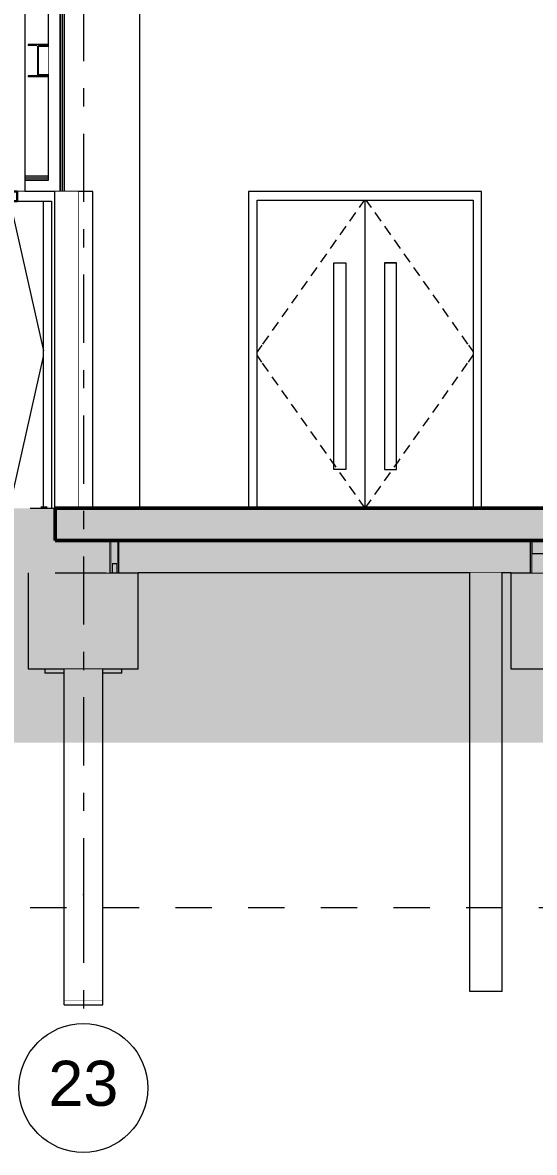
# Model space of a CAD drawing. Header units: millimetres. Extents: x -48147 to 1422273, y -494195 to 18123.
# Drawn here: x 1383750 to 1387726, y -494195 to -485425 of the extents above; entities that cross this region are included whole.
import ezdxf
from ezdxf.enums import TextEntityAlignment as Align

# ---------------------------------------------------------------- set-up
doc = ezdxf.new("R2010")
doc.units = ezdxf.units.MM
doc.header["$MEASUREMENT"] = 0
for name, pattern in [('Dashed', [2822.222233, 1411.111116, -1411.111116]), ('Double Dashed', [1093.611073, 529.166651, -211.666656, 141.111112, -211.666656]), ('Wipeout_Contour', [1000, 0, -1000])]:
    doc.linetypes.add(name, pattern=pattern)
for name, color, linetype, lineweight, true_color in [('0_Pen_No__105', 7, 'Continuous', 15, 0xa6a6a6), ('A-20-M_Ceiling_Pen_No__107', 7, 'Continuous', 15, 0xa6a6a6), ('A-20-M_Ceiling_Pen_No__81', 7, 'Continuous', 20, 0x6a6a6a), ('A-230-M_FLOOR.IFC Import_Pen_No__109', 7, 'Continuous', 15, 0xa6a6a6), ('A-230-M_FLOOR.IFC Import_Pen_No__29', 7, 'Continuous', 50, 0x2a2a2a), ('A-25-M_Wall_Int_Pen_No__107', 7, 'Continuous', 15, 0xa6a6a6), ('A-25-M_Wall_Int_Pen_No__81', 7, 'Continuous', 20, 0x6a6a6a), ('HATCHING_Pen_No__145', 7, 'Continuous', 0, 0xa6a6a6), ('New_A-15-MG_Structural_Grid_Phase_2_Pen_No__222', 7, 'Continuous', 13, 0x65af33), ('New_ArchiCAD Doors_Pen_No__43', 7, 'Continuous', 30, 0x444444), ('New_ArchiCAD Doors_Pen_No__63', 7, 'Continuous', 20, 0x606060), ('S-160-M_FOUND.IFC Import_Pen_No__104', 7, 'Continuous', 15, 0xa6a6a6), ('S-280-M_STRUCT_FRAME.IFC Import_Pen_No__104', 7, 'Continuous', 15, 0xa6a6a6)]:
    doc.layers.add(name, color=color, linetype=linetype, lineweight=lineweight, true_color=true_color)
for name, color, linetype, lineweight in [('0_Pen_No__159', 5, 'Continuous', 158), ('A-20-M_Ceiling_Pen_No__1', 7, 'Continuous', 13), ('A-230-M_FLOOR.IFC Import_Pen_No__89', 8, 'Continuous', 20), ('A-25-M_Wall_Int_Pen_No__1', 7, 'Continuous', 13), ('A-25-M_Wall_Int_Pen_No__87', 8, 'Continuous', 20), ('New_A-25-M_Wall_Int_Pen_No__1', 7, 'Continuous', 13), ('New_A-25-M_Wall_Int_Pen_No__87', 8, 'Continuous', 20), ('New_ArchiCAD Doors_Pen_No__3', 7, 'Continuous', 18), ('New_ArchiCAD Doors_Pen_No__87', 8, 'Continuous', 20), ('S-160-M_FOUND.IFC Import_Pen_No__1', 7, 'Continuous', 13), ('S-160-M_FOUND.IFC Import_Pen_No__4', 7, 'Continuous', 20), ('S-280-M_STRUCT_FRAME.IFC Import_Pen_No__1', 7, 'Continuous', 13), ('S-280-M_STRUCT_FRAME.IFC Import_Pen_No__160', 5, 'Continuous', 200), ('S-280-M_STRUCT_FRAME.IFC Import_Pen_No__4', 7, 'Continuous', 20), ('S-280-M_STRUCT_FRAME.IFC Import_Pen_No__90', 8, 'Continuous', 20)]:
    doc.layers.add(name, color=color, linetype=linetype, lineweight=lineweight)
for name, color, linetype in [('A-20-M_Ceiling', 7, 'Continuous'), ('A-230-M_FLOOR.IFC Import', 7, 'Continuous'), ('A-25-M_Wall_Int', 7, 'Continuous'), ('New_A-15-MG_Structural_Grid_Phase_2', 7, 'Continuous'), ('New_A-25-M_Wall_Int', 7, 'Continuous'), ('New_ArchiCAD Doors', 7, 'Continuous'), ('S-160-M_FOUND.IFC Import', 7, 'Continuous'), ('S-280-M_STRUCT_FRAME.IFC Import', 7, 'Continuous')]:
    doc.layers.add(name, color=color, linetype=linetype)
doc.styles.add('GENERATED_STYLE_2', font='')
doc.styles.get('GENERATED_STYLE_2').set_extended_font_data('Swis721 BT')

# ---------------------------------------------------------------- blocks, each defined once
blk = doc.blocks.new('Section Elem_215_2', base_point=(1383917.5, -489195))
at = {"color": 254, "linetype": 'Wipeout_Contour', "lineweight": 0, "ltscale": 5864049.527303976}
blk.add_wipeout([(1383885.6, -481796.5), (1383885.6, -485595), (1383949.3, -485595), (1383949.3, -481796.5)], dxfattribs=at).dxf.layer = 'New_A-25-M_Wall_Int'
at = {"color": 254, "linetype": 'Wipeout_Contour', "lineweight": 0, "ltscale": 5867400.047281485}
blk.add_wipeout([(1383885.6, -485846.5), (1383885.6, -486617), (1383949.3, -486617), (1383949.3, -485846.5)], dxfattribs=at).dxf.layer = 'New_A-25-M_Wall_Int'
at = {"color": 254, "linetype": 'Wipeout_Contour', "lineweight": 0, "ltscale": 5863781.386910859}
blk.add_wipeout([(1383885.6, -481796.5), (1383807.3, -481796.5), (1383807.3, -485595), (1383885.6, -485595)], dxfattribs=at).dxf.layer = 'New_A-25-M_Wall_Int'
at = {"color": 254, "linetype": 'Wipeout_Contour', "lineweight": 0, "ltscale": 5867132.060061563}
blk.add_wipeout([(1383807.3, -486617), (1383885.6, -486617), (1383885.6, -485846.5), (1383807.3, -485846.5)], dxfattribs=at).dxf.layer = 'New_A-25-M_Wall_Int'
at = {"color": 254, "linetype": 'Wipeout_Contour', "lineweight": 0, "ltscale": 11732923.65405839}
blk.add_wipeout([(1383807.3, -485837.9), (1383857.8, -485837.9), (1383863.4, -485835.7), (1383865.7, -485830.3), (1383865.7, -485611.2), (1383863.4, -485605.9), (1383857.8, -485603.6), (1383807.3, -485603.6)], dxfattribs=at).dxf.layer = 'New_A-25-M_Wall_Int'
at = {"color": 254, "linetype": 'Wipeout_Contour', "lineweight": 0, "ltscale": 65926457.45719526}
blk.add_wipeout([(1383766.7, -477227.5), (1383766.7, -486737), (1383767, -486737), (1383767, -486617), (1383807.3, -486617), (1383807.3, -485846.5), (1383793, -485846.5), (1383793, -485837.9), (1383807.3, -485837.9), (1383807.3, -485603.6), (1383793, -485603.6), (1383793, -485595), (1383807.3, -485595), (1383807.3, -481796.5), (1383793, -481796.5), (1383793, -481787.9), (1383807.3, -481787.9), (1383807.3, -481553.6), (1383793, -481553.6), (1383793, -481545), (1383807.3, -481545), (1383807.3, -480967), (1383770, -480967), (1383770, -480952.5), (1383807.3, -480952.5), (1383807.3, -480524.5), (1383770, -480524.5), (1383770, -480510), (1383807.3, -480510), (1383807.3, -477952), (1383770, -477952), (1383770, -477937.5), (1383807.3, -477937.5), (1383807.3, -477509.5), (1383770, -477509.5), (1383770, -477495), (1383807.3, -477495), (1383807.3, -477227), (1383770.6, -477227), (1383771.4, -477229), (1383771.4, -477245), (1383769.9, -477245), (1383769.9, -477229), (1383769.5, -477228), (1383768.4, -477227.5)], dxfattribs=at).dxf.layer = 'New_A-25-M_Wall_Int'
at = {"color": 254, "linetype": 'Wipeout_Contour', "lineweight": 0, "ltscale": 5861071.801553996}
blk.add_wipeout([(1383675, -477227), (1383675, -486737), (1383766.7, -486737), (1383766.7, -477227)], dxfattribs=at).dxf.layer = 'New_A-25-M_Wall_Int'
at = {"layer": 'New_A-25-M_Wall_Int_Pen_No__1', "linetype": 'Continuous'}
for p, q in [((1383766.7, -477227), (1383766.7, -486737)), ((1383766.7, -486737), (1383708.7, -486737))]:
    blk.add_line(p, q, dxfattribs=at)
blk = doc.blocks.new('Section Elem_253_2', base_point=(1383917.5, -489195))
at = {"color": 254, "linetype": 'Wipeout_Contour', "lineweight": 0, "ltscale": 5868720.558705955}
blk.add_wipeout([(1383648.3, -486810), (1383639.1, -486810), (1383639.1, -489195), (1383648.3, -489195)], dxfattribs=at).dxf.layer = 'New_ArchiCAD Doors'
at = {"color": 254, "linetype": 'Wipeout_Contour', "lineweight": 0, "ltscale": 5869847.846321173}
blk.add_wipeout([(1383911.2, -489195), (1383973.8, -489195), (1383973.8, -486810), (1383911.2, -486810)], dxfattribs=at).dxf.layer = 'New_ArchiCAD Doors'
at = {"color": 254, "linetype": 'Wipeout_Contour', "lineweight": 0, "ltscale": 5870013.883129328}
blk.add_wipeout([(1383999.2, -486810), (1383973.8, -486810), (1383973.8, -489195), (1383999.2, -489195)], dxfattribs=at).dxf.layer = 'New_ArchiCAD Doors'
at = {"color": 254, "linetype": 'Wipeout_Contour', "lineweight": 0, "ltscale": 7334973.679825628}
blk.add_wipeout([(1383999.2, -486737), (1383708.7, -486737), (1383708.7, -486810), (1383973.8, -486810), (1383999.2, -486810)], dxfattribs=at).dxf.layer = 'New_ArchiCAD Doors'
at = {"layer": 'New_ArchiCAD Doors_Pen_No__63', "linetype": 'Continuous'}
blk.add_line((1383973.8, -486810), (1383973.8, -489195), dxfattribs=at)
at = {"layer": 'New_ArchiCAD Doors_Pen_No__87', "linetype": 'Continuous'}
blk.add_line((1383766.7, -486737), (1383767, -486737), dxfattribs=at)
at = {"color": 254, "linetype": 'Wipeout_Contour', "lineweight": 0, "ltscale": 5869233.77977164}
blk.add_wipeout([(1383648.3, -489195), (1383911.2, -489195), (1383911.2, -486810), (1383648.3, -486810)], dxfattribs=at).dxf.layer = 'New_ArchiCAD Doors'
at = {"layer": 'New_ArchiCAD Doors_Pen_No__63', "linetype": 'Continuous'}
blk.add_line((1383911.2, -489195), (1383911.2, -486810), dxfattribs=at)
at = {"color": 254, "linetype": 'Wipeout_Contour', "lineweight": 0, "ltscale": 8800640.166717725}
blk.add_wipeout([(1383582.2, -486737), (1383582.2, -486794), (1383639.1, -486794), (1383639.1, -486810), (1383708.7, -486810), (1383708.7, -486737)], dxfattribs=at).dxf.layer = 'New_ArchiCAD Doors'
at = {"layer": 'New_ArchiCAD Doors_Pen_No__43', "linetype": 'Continuous'}
for p, q in [((1383640.2, -486737), (1383582.2, -486737)), ((1383708.7, -486737), (1383708.7, -486810))]:
    blk.add_line(p, q, dxfattribs=at)
at = {"layer": 'New_ArchiCAD Doors_Pen_No__43', "linetype": 'Continuous', "flags": 128}
blk.add_lwpolyline([(1383708.7, -486737), (1383675, -486737), (1383671.8, -486737), (1383656, -486737), (1383640.2, -486737)], dxfattribs=at)
at = {"layer": 'New_ArchiCAD Doors_Pen_No__63', "linetype": 'Continuous'}
blk.add_line((1383708.7, -486810), (1383973.8, -486810), dxfattribs=at)
at = {"color": 254, "linetype": 'Wipeout_Contour', "lineweight": 0, "ltscale": 5868585.324016608}
blk.add_wipeout([(1383582.2, -489195), (1383639.1, -489195), (1383639.1, -486794), (1383582.2, -486794)], dxfattribs=at).dxf.layer = 'New_ArchiCAD Doors'
at = {"layer": 'New_ArchiCAD Doors_Pen_No__3', "linetype": 'Continuous'}
for p, q in [((1383644.8, -486810), (1383639.2, -486835)), ((1383651.9, -486810), (1383911.3, -487971.9)), ((1383648.3, -489195), (1383911.3, -488017.1)), ((1383648.3, -489195), (1383639.2, -489154.1))]:
    blk.add_line(p, q, dxfattribs=at)
at = {"layer": 'New_ArchiCAD Doors_Pen_No__43', "linetype": 'Continuous'}
for p, q in [((1383582.2, -486737), (1383582.2, -486794)), ((1383639.1, -486794), (1383582.2, -486794)), ((1383639.1, -486794), (1383639.1, -486810)), ((1383708.7, -486810), (1383639.1, -486810))]:
    blk.add_line(p, q, dxfattribs=at)
at = {"layer": 'New_ArchiCAD Doors_Pen_No__63', "linetype": 'Continuous'}
for p, q in [((1383582.2, -486794), (1383582.2, -489195)), ((1383639.1, -486810), (1383639.1, -489195)), ((1383648.3, -489195), (1383648.3, -486810)), ((1383639.1, -489195), (1383582.2, -489195))]:
    blk.add_line(p, q, dxfattribs=at)
blk = doc.blocks.new('Section Elem_555_2', base_point=(1383917.5, -489195))
at = {"color": 254, "linetype": 'Wipeout_Contour', "lineweight": 0, "ltscale": 36625744.42015198}
blk.add_wipeout([(1384074, -486737), (1384295.3, -486737), (1384295.3, -489195), (1384657.6, -489195), (1384657.6, -477844), (1384591.5, -477844), (1384591.5, -477835.5), (1384605.4, -477835.5), (1384607.4, -477832.5), (1384608.3, -477825.3), (1384608.3, -477513.7), (1384607.4, -477506.5), (1384605.4, -477503.5), (1384591.5, -477503.5), (1384591.5, -477495), (1384657.6, -477495), (1384657.6, -477398), (1384202.5, -477398), (1384200.5, -477397.2), (1384199.7, -477395.2), (1384199.7, -477377), (1384260.3, -477377), (1384260.3, -477228.8), (1384261.1, -477227), (1384074, -477227)], dxfattribs=at).dxf.layer = 'A-25-M_Wall_Int'
at = {"layer": 'A-25-M_Wall_Int_Pen_No__107', "linetype": 'Continuous'}
for points in [[(1384058.4, -477227), (1384042.8, -477227), (1384042.8, -486737), (1384058.4, -486737)], [(1384074, -486737), (1384074, -477227), (1384058.4, -477227), (1384058.4, -486737)]]:
    blk.add_hatch(color=256, dxfattribs=at).paths.add_polyline_path(points)
at = {"layer": 'A-25-M_Wall_Int_Pen_No__81', "linetype": 'Continuous', "lineweight": 0, "true_color": 0x353535}
blk.add_hatch(color=250, dxfattribs=at).paths.add_polyline_path([(1384042.8, -477227), (1384039.7, -477227), (1384039.7, -486737), (1384042.8, -486737)])
at = {"color": 254, "linetype": 'Wipeout_Contour', "lineweight": 0, "ltscale": 5870912.472839879}
blk.add_wipeout([(1384295.3, -489195), (1384295.3, -486737), (1384179.8, -486737), (1384179.8, -489195)], dxfattribs=at).dxf.layer = 'A-25-M_Wall_Int'
at = {"color": 254, "linetype": 'Wipeout_Contour', "lineweight": 0, "ltscale": 5862105.476723193}
blk.add_wipeout([(1384039.7, -477227), (1383949.3, -477227), (1383949.3, -486737), (1384039.7, -486737)], dxfattribs=at).dxf.layer = 'A-25-M_Wall_Int'
at = {"layer": 'A-25-M_Wall_Int_Pen_No__1', "linetype": 'Continuous'}
for p, q in [((1383949.3, -477227), (1383949.3, -486617)), ((1384039.7, -477227), (1384039.7, -486737)), ((1384042.8, -477227), (1384042.8, -486737)), ((1384058.4, -477227), (1384058.4, -486737)), ((1384074, -477227), (1384074, -486737))]:
    blk.add_line(p, q, dxfattribs=at)
at = {"layer": 'A-25-M_Wall_Int_Pen_No__1', "linetype": 'Continuous', "flags": 128}
for points in [[(1383949.3, -486617), (1383949.3, -486632), (1383949.3, -486647), (1383949.3, -486650)], [(1384074, -486737), (1384058.4, -486737), (1384042.8, -486737), (1384039.7, -486737), (1383949.3, -486737)]]:
    blk.add_lwpolyline(points, dxfattribs=at)
blk = doc.blocks.new('Section Elem_563_2', base_point=(1383917.5, -489195))
at = {"layer": 'New_ArchiCAD Doors_Pen_No__87', "linetype": 'Continuous'}
for p, q in [((1384295.3, -486737), (1384074, -486737)), ((1384179.8, -486737), (1384179.8, -489195)), ((1384295.3, -489195), (1384295.3, -486737))]:
    blk.add_line(p, q, dxfattribs=at)
blk = doc.blocks.new('Section Elem_566_2', base_point=(1383917.5, -489195))
at = {"color": 254, "linetype": 'Wipeout_Contour', "lineweight": 0, "ltscale": 5870353.988173958}
blk.add_wipeout([(1383999.2, -489195), (1384179.8, -489195), (1384179.8, -486737), (1383999.2, -486737)], dxfattribs=at).dxf.layer = 'A-25-M_Wall_Int'
at = {"layer": 'A-25-M_Wall_Int_Pen_No__87', "linetype": 'Continuous'}
blk.add_line((1383999.2, -489195), (1383999.2, -486737), dxfattribs=at)
blk = doc.blocks.new('Section Elem_567_2', base_point=(1383917.5, -489195))
at = {"layer": 'A-20-M_Ceiling_Pen_No__107', "linetype": 'Continuous'}
for points in [[(1383949.3, -486617), (1383767, -486617), (1383767, -486632), (1383949.3, -486632)], [(1383767, -486632), (1383767, -486647), (1383949.3, -486647), (1383949.3, -486632)]]:
    blk.add_hatch(color=256, dxfattribs=at).paths.add_polyline_path(points)
at = {"layer": 'A-20-M_Ceiling_Pen_No__81', "linetype": 'Continuous', "lineweight": 0, "true_color": 0x353535}
blk.add_hatch(color=250, dxfattribs=at).paths.add_polyline_path([(1383767, -486647), (1383767, -486650), (1383949.3, -486650), (1383949.3, -486647)])
at = {"color": 254, "linetype": 'Wipeout_Contour', "lineweight": 0, "ltscale": 5867788.612863362}
blk.add_wipeout([(1383767, -486650), (1383767, -486737), (1383949.3, -486737), (1383949.3, -486650)], dxfattribs=at).dxf.layer = 'A-20-M_Ceiling'
at = {"layer": 'A-20-M_Ceiling_Pen_No__1', "linetype": 'Continuous'}
for p, q in [((1383949.3, -486617), (1383767, -486617)), ((1383949.3, -486632), (1383767, -486632)), ((1383949.3, -486647), (1383767, -486647)), ((1383949.3, -486650), (1383767, -486650)), ((1383949.3, -486737), (1383767, -486737))]:
    blk.add_line(p, q, dxfattribs=at)
at = {"layer": 'A-20-M_Ceiling_Pen_No__1', "linetype": 'Continuous', "flags": 128}
blk.add_lwpolyline([(1383767, -486617), (1383767, -486632), (1383767, -486647), (1383767, -486650), (1383767, -486737)], dxfattribs=at)
blk = doc.blocks.new('Section Elem_575_2', base_point=(1383917.5, -489195))
at = {"color": 254, "linetype": 'Wipeout_Contour', "lineweight": 0, "ltscale": 5875844.404558701}
blk.add_wipeout([(1385572, -489195), (1385572, -486803), (1385506, -486737), (1385506, -489195)], dxfattribs=at).dxf.layer = 'New_ArchiCAD Doors'
at = {"color": 254, "linetype": 'Wipeout_Contour', "lineweight": 0, "ltscale": 5882424.696584813}
blk.add_wipeout([(1387316, -486737), (1387250, -486803), (1387250, -489195), (1387316, -489195)], dxfattribs=at).dxf.layer = 'New_ArchiCAD Doors'
at = {"color": 254, "linetype": 'Wipeout_Contour', "lineweight": 0, "ltscale": 5878996.551363529}
blk.add_wipeout([(1386411, -488895), (1386411, -487290), (1386261, -487290), (1386261, -488895)], dxfattribs=at).dxf.layer = 'New_ArchiCAD Doors'
at = {"color": 254, "linetype": 'Wipeout_Contour', "lineweight": 0, "ltscale": 5877524.294266651}
blk.add_wipeout([(1385506, -486737), (1385572, -486803), (1387250, -486803), (1387316, -486737)], dxfattribs=at).dxf.layer = 'New_ArchiCAD Doors'
at = {"color": 254, "linetype": 'Wipeout_Contour', "lineweight": 0, "ltscale": 5877238.384579631}
blk.add_wipeout([(1386168, -487290), (1385572, -487290), (1385572, -488895), (1386168, -488895)], dxfattribs=at).dxf.layer = 'New_ArchiCAD Doors'
at = {"color": 254, "linetype": 'Wipeout_Contour', "lineweight": 0, "ltscale": 5881320.780813832}
blk.add_wipeout([(1387250, -487290), (1386654, -487290), (1386654, -488895), (1387250, -488895)], dxfattribs=at).dxf.layer = 'New_ArchiCAD Doors'
at = {"layer": 'New_ArchiCAD Doors_Pen_No__3', "linetype": 'Continuous'}
for p, q in [((1385961, -487431.1), (1385914.9, -487496.5)), ((1386861.1, -487431.1), (1386907.2, -487496.5)), ((1385886, -487537.3), (1385839.9, -487602.6)), ((1386936.1, -487537.3), (1386982.2, -487602.6)), ((1385811, -487643.5), (1385764.9, -487708.8)), ((1387011.1, -487643.5), (1387057.2, -487708.8)), ((1385736, -487749.7), (1385689.9, -487815)), ((1387086.1, -487749.7), (1387132.2, -487815)), ((1385661, -487855.8), (1385614.9, -487921.2)), ((1387161.1, -487855.8), (1387207.2, -487921.2)), ((1385609.2, -487929.2), (1385572, -487981.8)), ((1387212.9, -487929.2), (1387250, -487981.8)), ((1385609.2, -488059.9), (1385572, -488007.3)), ((1387212.9, -488059.9), (1387250, -488007.3)), ((1385661, -488133.2), (1385614.9, -488067.9)), ((1387161.1, -488133.2), (1387207.2, -488067.9)), ((1385736, -488239.4), (1385689.9, -488174.1)), ((1387086.1, -488239.4), (1387132.2, -488174.1)), ((1385811, -488345.6), (1385764.9, -488280.2)), ((1387011.1, -488345.6), (1387057.2, -488280.2)), ((1385886, -488451.8), (1385839.9, -488386.4)), ((1386936.1, -488451.8), (1386982.2, -488386.4)), ((1385961, -488557.9), (1385914.9, -488492.6)), ((1386861.1, -488557.9), (1386907.2, -488492.6)), ((1386036, -488664.1), (1385989.9, -488598.8)), ((1386786.1, -488664.1), (1386832.2, -488598.8)), ((1386111, -488770.3), (1386064.9, -488705)), ((1386711.1, -488770.3), (1386757.2, -488705))]:
    blk.add_line(p, q, dxfattribs=at)
at = {"layer": 'New_ArchiCAD Doors_Pen_No__63', "linetype": 'Continuous'}
for p, q in [((1385506, -486737), (1385506, -489195)), ((1387316, -486737), (1385506, -486737)), ((1387316, -489195), (1387316, -486737))]:
    blk.add_line(p, q, dxfattribs=at)
at = {"color": 254, "linetype": 'Wipeout_Contour', "lineweight": 0, "ltscale": 8815043.483235028}
blk.add_wipeout([(1385572, -486803), (1385572, -487290), (1386168, -487290), (1386261, -487290), (1386411, -487290), (1386411, -486803)], dxfattribs=at).dxf.layer = 'New_ArchiCAD Doors'
at = {"color": 254, "linetype": 'Wipeout_Contour', "lineweight": 0, "ltscale": 8818763.981792826}
blk.add_wipeout([(1386168, -488895), (1385572, -488895), (1385572, -489195), (1386411, -489195), (1386411, -488895), (1386261, -488895)], dxfattribs=at).dxf.layer = 'New_ArchiCAD Doors'
at = {"layer": 'New_ArchiCAD Doors_Pen_No__3', "linetype": 'Continuous'}
for p, q in [((1386336, -486900.2), (1386289.9, -486965.6)), ((1386261, -487006.4), (1386214.9, -487071.7)), ((1386186, -487112.6), (1386139.9, -487177.9)), ((1386111, -487218.8), (1386064.9, -487284.1)), ((1386036, -487324.9), (1385989.9, -487390.3)), ((1386336, -489088.8), (1386289.9, -489023.5))]:
    blk.add_line(p, q, dxfattribs=at)
at = {"layer": 'New_ArchiCAD Doors_Pen_No__63', "linetype": 'Continuous'}
blk.add_line((1385572, -489195), (1385572, -486803), dxfattribs=at)
at = {"color": 254, "linetype": 'Wipeout_Contour', "lineweight": 0, "ltscale": 5878538.135241919}
blk.add_wipeout([(1386168, -488895), (1386261, -488895), (1386261, -487290), (1386168, -487290)], dxfattribs=at).dxf.layer = 'New_ArchiCAD Doors'
at = {"color": 254, "linetype": 'Wipeout_Contour', "lineweight": 0, "ltscale": 5879562.502787672}
blk.add_wipeout([(1386411, -488895), (1386561, -488895), (1386561, -487290), (1386411, -487290)], dxfattribs=at).dxf.layer = 'New_ArchiCAD Doors'
at = {"layer": 'New_ArchiCAD Doors_Pen_No__3', "linetype": 'Continuous'}
for p, q in [((1386186, -488876.5), (1386139.9, -488811.1)), ((1386261, -488982.7), (1386214.9, -488917.3))]:
    blk.add_line(p, q, dxfattribs=at)
at = {"layer": 'New_ArchiCAD Doors_Pen_No__63', "linetype": 'Continuous'}
for p, q in [((1386168, -488895), (1386168, -487290)), ((1386168, -487290), (1386261, -487290)), ((1386261, -487290), (1386261, -488895)), ((1386261, -488895), (1386168, -488895))]:
    blk.add_line(p, q, dxfattribs=at)
at = {"color": 254, "linetype": 'Wipeout_Contour', "lineweight": 0, "ltscale": 8818952.319701422}
blk.add_wipeout([(1386411, -486803), (1386411, -487290), (1386561, -487290), (1386654, -487290), (1387250, -487290), (1387250, -486803)], dxfattribs=at).dxf.layer = 'New_ArchiCAD Doors'
at = {"color": 254, "linetype": 'Wipeout_Contour', "lineweight": 0, "ltscale": 8822671.120073149}
blk.add_wipeout([(1386411, -488895), (1386411, -489195), (1387250, -489195), (1387250, -488895), (1386654, -488895), (1386561, -488895)], dxfattribs=at).dxf.layer = 'New_ArchiCAD Doors'
at = {"layer": 'New_ArchiCAD Doors_Pen_No__3', "linetype": 'Continuous'}
for p, q in [((1386404.7, -486803), (1386364.9, -486859.4)), ((1386417.4, -486803), (1386457.2, -486859.4)), ((1386486.1, -486900.2), (1386532.2, -486965.6)), ((1386561.1, -487006.4), (1386607.2, -487071.7)), ((1386636.1, -487112.6), (1386682.2, -487177.9)), ((1386711.1, -487218.8), (1386757.2, -487284.1)), ((1386786.1, -487324.9), (1386832.2, -487390.3)), ((1386486.1, -489088.8), (1386532.2, -489023.5)), ((1386411, -489195), (1386364.9, -489129.7)), ((1386411, -489195), (1386457.2, -489129.7))]:
    blk.add_line(p, q, dxfattribs=at)
at = {"layer": 'New_ArchiCAD Doors_Pen_No__63', "linetype": 'Continuous'}
for p, q in [((1385572, -486803), (1387250, -486803)), ((1386411, -489195), (1386411, -486803)), ((1387250, -486803), (1387250, -489195))]:
    blk.add_line(p, q, dxfattribs=at)
at = {"color": 254, "linetype": 'Wipeout_Contour', "lineweight": 0, "ltscale": 5880022.917241281}
blk.add_wipeout([(1386561, -488895), (1386654, -488895), (1386654, -487293), (1386561, -487293)], dxfattribs=at).dxf.layer = 'New_ArchiCAD Doors'
at = {"layer": 'New_ArchiCAD Doors_Pen_No__3', "linetype": 'Continuous'}
for p, q in [((1386636.1, -488876.5), (1386682.2, -488811.1)), ((1386561.1, -488982.7), (1386607.2, -488917.3))]:
    blk.add_line(p, q, dxfattribs=at)
at = {"layer": 'New_ArchiCAD Doors_Pen_No__63', "linetype": 'Continuous'}
blk.add_line((1386561, -488895), (1386654, -488895), dxfattribs=at)
at = {"color": 254, "linetype": 'Wipeout_Contour', "lineweight": 0, "ltscale": 5878957.085942239}
blk.add_wipeout([(1386561, -487290), (1386561, -487293), (1386654, -487293), (1386654, -487290)], dxfattribs=at).dxf.layer = 'New_ArchiCAD Doors'
at = {"layer": 'New_ArchiCAD Doors_Pen_No__63', "linetype": 'Continuous'}
for p, q in [((1386561, -487290), (1386561, -488895)), ((1386654, -487290), (1386561, -487290)), ((1386654, -487293), (1386561, -487293)), ((1386654, -488895), (1386654, -487290))]:
    blk.add_line(p, q, dxfattribs=at)
blk = doc.blocks.new('Section Elem_576_2', base_point=(1383917.5, -489195))
at = {"layer": 'New_A-25-M_Wall_Int_Pen_No__87', "linetype": 'Continuous'}
blk.add_line((1384657.6, -477844), (1384657.6, -489195), dxfattribs=at)
blk = doc.blocks.new('Section Elem_631_2', base_point=(1383917.5, -489195))
at = {"color": 254, "linetype": 'Wipeout_Contour', "lineweight": 0, "ltscale": 5880059.02532914}
blk.add_wipeout([(1384484.6, -489695), (1387709, -489695), (1387709, -489445), (1384484.6, -489445)], dxfattribs=at).dxf.layer = 'S-280-M_STRUCT_FRAME.IFC Import'
at = {"layer": 'S-280-M_STRUCT_FRAME.IFC Import_Pen_No__90', "linetype": 'Continuous'}
for p, q in [((1384484.6, -489695), (1384484.6, -489445)), ((1387709, -489695), (1387709, -489445)), ((1387546.4, -489695), (1384647.2, -489695))]:
    blk.add_line(p, q, dxfattribs=at)
blk = doc.blocks.new('Section Elem_636_2', base_point=(1383917.5, -489195))
at = {"layer": 'S-280-M_STRUCT_FRAME.IFC Import_Pen_No__104', "linetype": 'Continuous', "lineweight": 0, "true_color": 0x535353}
blk.add_hatch(color=251, dxfattribs=at).paths.add_polyline_path([(1383491.8, -489195), (1383491.8, -489695), (1384003.6, -489695), (1384003.6, -489195)])
at = {"color": 254, "linetype": 'Wipeout_Contour', "lineweight": 0, "ltscale": 5872492.186418572}
blk.add_wipeout([(1384083.8, -489695), (1384097.2, -489695), (1384097.2, -489445), (1384083.8, -489445)], dxfattribs=at).dxf.layer = 'S-280-M_STRUCT_FRAME.IFC Import'
at = {"color": 254, "linetype": 'Wipeout_Contour', "lineweight": 0, "ltscale": 5873804.137843939}
blk.add_wipeout([(1384431.3, -489445), (1384431.3, -489695), (1384445.4, -489695), (1384445.4, -489445)], dxfattribs=at).dxf.layer = 'S-280-M_STRUCT_FRAME.IFC Import'
at = {"layer": 'S-280-M_STRUCT_FRAME.IFC Import_Pen_No__4', "linetype": 'Continuous'}
blk.add_line((1384445.4, -489445), (1384445.4, -489695), dxfattribs=at)
at = {"color": 254, "linetype": 'Wipeout_Contour', "lineweight": 0, "ltscale": 5872851.548280809}
blk.add_wipeout([(1384127.8, -489445), (1384127.8, -489695), (1384243.8, -489695), (1384243.8, -489445)], dxfattribs=at).dxf.layer = 'S-280-M_STRUCT_FRAME.IFC Import'
blk = doc.blocks.new('Section Elem_647_2', base_point=(1383917.5, -489195))
at = {"layer": 'S-280-M_STRUCT_FRAME.IFC Import_Pen_No__1', "linetype": 'Continuous'}
for p, q in [((1383793, -485595), (1383793, -485603.6)), ((1383793, -485837.9), (1383793, -485846.5))]:
    blk.add_line(p, q, dxfattribs=at)
at = {"color": 254, "linetype": 'Wipeout_Contour', "lineweight": 0, "ltscale": 5866995.198964041}
blk.add_wipeout([(1383944.8, -485846.5), (1383949.3, -485846.5), (1383949.3, -485837.9), (1383944.8, -485837.9)], dxfattribs=at).dxf.layer = 'S-280-M_STRUCT_FRAME.IFC Import'
at = {"color": 254, "linetype": 'Wipeout_Contour', "lineweight": 0, "ltscale": 5866860.35201595}
blk.add_wipeout([(1383874.4, -485835.7), (1383879.9, -485837.9), (1383949.3, -485837.9), (1383949.3, -485835.7)], dxfattribs=at).dxf.layer = 'S-280-M_STRUCT_FRAME.IFC Import'
at = {"color": 254, "linetype": 'Wipeout_Contour', "lineweight": 0, "ltscale": 5866847.909207227}
blk.add_wipeout([(1383872, -485830.3), (1383874.4, -485835.7), (1383949.3, -485835.7), (1383949.3, -485830.3)], dxfattribs=at).dxf.layer = 'S-280-M_STRUCT_FRAME.IFC Import'
at = {"color": 254, "linetype": 'Wipeout_Contour', "lineweight": 0, "ltscale": 5866697.075935074}
blk.add_wipeout([(1383872, -485611.2), (1383872, -485830.3), (1383949.3, -485830.3), (1383949.3, -485611.2)], dxfattribs=at).dxf.layer = 'S-280-M_STRUCT_FRAME.IFC Import'
at = {"layer": 'S-280-M_STRUCT_FRAME.IFC Import_Pen_No__1', "linetype": 'Continuous'}
for p, q in [((1383944.8, -485846.5), (1383793, -485846.5)), ((1383944.8, -485837.9), (1383944.8, -485846.5))]:
    blk.add_line(p, q, dxfattribs=at)
at = {"layer": 'S-280-M_STRUCT_FRAME.IFC Import_Pen_No__1', "linetype": 'Continuous', "flags": 128}
for points in [[(1383863.4, -485835.7), (1383857.8, -485837.9), (1383793, -485837.9)], [(1383874.4, -485835.7), (1383879.9, -485837.9), (1383944.8, -485837.9)]]:
    blk.add_lwpolyline(points, dxfattribs=at)
at = {"layer": 'S-280-M_STRUCT_FRAME.IFC Import_Pen_No__90', "linetype": 'Continuous'}
for p, q in [((1383949.3, -485830.3), (1383872, -485830.3)), ((1383949.3, -485837.9), (1383944.8, -485837.9)), ((1383949.3, -485846.5), (1383944.8, -485846.5))]:
    blk.add_line(p, q, dxfattribs=at)
at = {"color": 254, "linetype": 'Wipeout_Contour', "lineweight": 0, "ltscale": 5866550.551748568}
blk.add_wipeout([(1383874.4, -485605.9), (1383872, -485611.2), (1383949.3, -485611.2), (1383949.3, -485605.9)], dxfattribs=at).dxf.layer = 'S-280-M_STRUCT_FRAME.IFC Import'
at = {"color": 254, "linetype": 'Wipeout_Contour', "lineweight": 0, "ltscale": 5866552.927348338}
blk.add_wipeout([(1383879.9, -485603.6), (1383874.4, -485605.9), (1383949.3, -485605.9), (1383949.3, -485603.6)], dxfattribs=at).dxf.layer = 'S-280-M_STRUCT_FRAME.IFC Import'
at = {"layer": 'S-280-M_STRUCT_FRAME.IFC Import_Pen_No__1', "linetype": 'Continuous', "flags": 128}
for points in [[(1383863.4, -485605.9), (1383857.8, -485603.6), (1383793, -485603.6)], [(1383863.4, -485605.9), (1383865.7, -485611.2), (1383865.7, -485830.3), (1383863.4, -485835.7)], [(1383874.4, -485605.9), (1383872, -485611.2), (1383872, -485830.3), (1383874.4, -485835.7)]]:
    blk.add_lwpolyline(points, dxfattribs=at)
at = {"color": 254, "linetype": 'Wipeout_Contour', "lineweight": 0, "ltscale": 5866673.440308171}
blk.add_wipeout([(1383944.8, -485603.6), (1383949.3, -485603.6), (1383949.3, -485595), (1383944.8, -485595)], dxfattribs=at).dxf.layer = 'S-280-M_STRUCT_FRAME.IFC Import'
at = {"layer": 'S-280-M_STRUCT_FRAME.IFC Import_Pen_No__160', "linetype": 'Continuous', "lineweight": 0, "true_color": 0x00007f}
blk.add_hatch(color=176, dxfattribs=at).paths.add_polyline_path([(1383793, -485846.5), (1383944.8, -485846.5), (1383944.8, -485837.9), (1383879.9, -485837.9), (1383874.4, -485835.7), (1383872, -485830.3), (1383872, -485611.2), (1383874.4, -485605.9), (1383879.9, -485603.6), (1383944.8, -485603.6), (1383944.8, -485595), (1383793, -485595), (1383793, -485603.6), (1383857.8, -485603.6), (1383863.4, -485605.9), (1383865.7, -485611.2), (1383865.7, -485830.3), (1383863.4, -485835.7), (1383857.8, -485837.9), (1383793, -485837.9)])
at = {"layer": 'S-280-M_STRUCT_FRAME.IFC Import_Pen_No__1', "linetype": 'Continuous'}
for q in [(1383793, -485595), (1383944.8, -485603.6)]:
    blk.add_line((1383944.8, -485595), q, dxfattribs=at)
at = {"layer": 'S-280-M_STRUCT_FRAME.IFC Import_Pen_No__1', "linetype": 'Continuous', "flags": 128}
blk.add_lwpolyline([(1383944.8, -485603.6), (1383879.9, -485603.6), (1383874.4, -485605.9)], dxfattribs=at)
at = {"layer": 'S-280-M_STRUCT_FRAME.IFC Import_Pen_No__90', "linetype": 'Continuous'}
for p, q in [((1383949.3, -485611.2), (1383872, -485611.2)), ((1383949.3, -485595), (1383944.8, -485595)), ((1383949.3, -485603.6), (1383944.8, -485603.6))]:
    blk.add_line(p, q, dxfattribs=at)
blk = doc.blocks.new('Section Elem_745_2', base_point=(1383917.5, -489195))
at = {"color": 254, "linetype": 'Wipeout_Contour', "lineweight": 0, "ltscale": 5873328.581646794}
blk.add_wipeout([(1383922.2, -490475), (1384072.2, -490475), (1384072.2, -490445), (1383922.2, -490445)], dxfattribs=at).dxf.layer = 'S-160-M_FOUND.IFC Import'
at = {"color": 254, "linetype": 'Wipeout_Contour', "lineweight": 0, "ltscale": 5875025.22828295}
blk.add_wipeout([(1384522.2, -490445), (1384372.2, -490445), (1384372.2, -490475), (1384522.2, -490475)], dxfattribs=at).dxf.layer = 'S-160-M_FOUND.IFC Import'
at = {"layer": 'S-160-M_FOUND.IFC Import_Pen_No__4', "linetype": 'Continuous'}
for p, q in [((1383922.2, -490445), (1383922.2, -490475)), ((1384072.2, -490475), (1383922.2, -490475)), ((1384522.2, -490475), (1384372.2, -490475)), ((1384522.2, -490475), (1384522.2, -490445))]:
    blk.add_line(p, q, dxfattribs=at)
blk = doc.blocks.new('Section Elem_759_2', base_point=(1383917.5, -489195))
at = {"color": 254, "linetype": 'Wipeout_Contour', "lineweight": 0, "ltscale": 5873656.2727459}
blk.add_wipeout([(1384647.2, -489695), (1383797.2, -489695), (1383797.2, -490445), (1384647.2, -490445)], dxfattribs=at).dxf.layer = 'S-160-M_FOUND.IFC Import'
at = {"layer": 'S-160-M_FOUND.IFC Import_Pen_No__4', "linetype": 'Continuous'}
for p, q in [((1383797.2, -490445), (1383797.2, -489695)), ((1384398.6, -489695), (1384647.2, -489695)), ((1384647.2, -490445), (1384647.2, -489695)), ((1384647.2, -490445), (1383797.2, -490445))]:
    blk.add_line(p, q, dxfattribs=at)
blk = doc.blocks.new('Section Elem_760_2', base_point=(1383917.5, -489195))
at = {"color": 254, "linetype": 'Wipeout_Contour', "lineweight": 0, "ltscale": 5875880.804835502}
blk.add_wipeout([(1384072.2, -490445), (1384072.2, -493020), (1384372.2, -493020), (1384372.2, -490445)], dxfattribs=at).dxf.layer = 'S-160-M_FOUND.IFC Import'
at = {"layer": 'S-160-M_FOUND.IFC Import_Pen_No__1', "linetype": 'Continuous'}
for p, q in [((1384072.2, -493020), (1384072.2, -490445)), ((1384372.2, -493020), (1384372.2, -490445)), ((1384072.2, -493020), (1384372.2, -493020))]:
    blk.add_line(p, q, dxfattribs=at)
blk = doc.blocks.new('Section Elem_761_2', base_point=(1383917.5, -489195))
at = {"color": 254, "linetype": 'Wipeout_Contour', "lineweight": 0, "ltscale": 5887795.197972406}
blk.add_wipeout([(1387546.4, -490445), (1388396.4, -490445), (1388396.4, -489695), (1387546.4, -489695)], dxfattribs=at).dxf.layer = 'S-160-M_FOUND.IFC Import'
at = {"layer": 'S-160-M_FOUND.IFC Import_Pen_No__4', "linetype": 'Continuous'}
for p, q in [((1387546.3, -490445), (1387546.3, -489695)), ((1387546.4, -489695), (1388396.4, -489695)), ((1387546.4, -490445), (1387546.4, -489695)), ((1388396.4, -490445), (1388396.4, -489695)), ((1388396.4, -490445), (1387546.4, -490445))]:
    blk.add_line(p, q, dxfattribs=at)
blk = doc.blocks.new('Section Elem_811_2', base_point=(1383917.5, -489195))
at = {"color": 254, "linetype": 'Wipeout_Contour', "lineweight": 0, "ltscale": 5873913.387639543}
blk.add_wipeout([(1384445.4, -489596.3), (1384484.6, -489557.2), (1384484.6, -489557.1), (1384445.4, -489596.2)], dxfattribs=at).dxf.layer = 'S-160-M_FOUND.IFC Import'
blk = doc.blocks.new('Section Elem_812_2', base_point=(1383917.5, -489195))
at = {"color": 254, "linetype": 'Wipeout_Contour', "lineweight": 0, "ltscale": 4414499.763373408}
blk.add_wipeout([(1387724.2, -489445), (1387709, -489445), (1387709, -489460.3)], dxfattribs=at).dxf.layer = 'S-160-M_FOUND.IFC Import'
at = {"color": 254, "linetype": 'Wipeout_Contour', "lineweight": 0, "ltscale": 5887118.940609501}
blk.add_wipeout([(1387474.2, -489695), (1387224.2, -489695), (1387224.2, -492945), (1387474.2, -492945)], dxfattribs=at).dxf.layer = 'S-160-M_FOUND.IFC Import'
at = {"layer": 'S-160-M_FOUND.IFC Import_Pen_No__4', "linetype": 'Continuous'}
for p, q in [((1387224.2, -492945), (1387224.2, -489695)), ((1387474.2, -492945), (1387474.2, -489695)), ((1387474.2, -492945), (1387224.2, -492945))]:
    blk.add_line(p, q, dxfattribs=at)
blk = doc.blocks.new('Section Elem_813_2', base_point=(1383917.5, -489195))
at = {"color": 254, "linetype": 'Wipeout_Contour', "lineweight": 0, "ltscale": 5886013.180597657}
blk.add_wipeout([(1387724.2, -489445), (1387709, -489460.3), (1387709, -489461), (1387724.9, -489445)], dxfattribs=at).dxf.layer = 'S-160-M_FOUND.IFC Import'
at = {"color": 254, "linetype": 'Wipeout_Contour', "lineweight": 0, "ltscale": 5887591.596934379}
blk.add_wipeout([(1387474.9, -489695), (1387474.2, -489695), (1387474.2, -492945), (1387474.9, -492945)], dxfattribs=at).dxf.layer = 'S-160-M_FOUND.IFC Import'
at = {"layer": 'S-160-M_FOUND.IFC Import_Pen_No__4', "linetype": 'Continuous'}
for q in [(1387474.9, -489695), (1387474.2, -492945)]:
    blk.add_line((1387474.9, -492945), q, dxfattribs=at)
blk = doc.blocks.new('Section Elem_822_2', base_point=(1383917.5, -489195))
at = {"color": 254, "linetype": 'Wipeout_Contour', "lineweight": 0, "ltscale": 5873825.486871686}
blk.add_wipeout([(1384445.4, -489596.2), (1384484.6, -489557.1), (1384484.6, -489445), (1384445.4, -489445)], dxfattribs=at).dxf.layer = 'S-160-M_FOUND.IFC Import'
blk = doc.blocks.new('Section Elem_823_2', base_point=(1383917.5, -489195))
at = {"color": 254, "linetype": 'Wipeout_Contour', "lineweight": 0, "ltscale": 5887196.610147241}
blk.add_wipeout([(1388234.1, -489545), (1387709, -489545), (1387709, -489695), (1388234.1, -489695)], dxfattribs=at).dxf.layer = 'S-160-M_FOUND.IFC Import'
at = {"layer": 'S-160-M_FOUND.IFC Import_Pen_No__4', "linetype": 'Continuous'}
for p, q in [((1387709, -489545), (1387842, -489545)), ((1388100.8, -489545), (1388234.1, -489545))]:
    blk.add_line(p, q, dxfattribs=at)
blk = doc.blocks.new('Section Elem_831_2', base_point=(1383917.5, -489195))
at = {"color": 254, "linetype": 'Wipeout_Contour', "lineweight": 0, "ltscale": 5877624.881572681}
blk.add_wipeout([(1384372.2, -493020), (1384072.2, -493020), (1384072.2, -493050), (1384372.2, -493050)], dxfattribs=at).dxf.layer = 'S-160-M_FOUND.IFC Import'
at = {"layer": 'S-160-M_FOUND.IFC Import_Pen_No__1', "linetype": 'Continuous'}
for p, q in [((1384072.2, -493050), (1384072.2, -493020)), ((1384372.2, -493050), (1384372.2, -493020)), ((1384072.2, -493050), (1384372.2, -493050))]:
    blk.add_line(p, q, dxfattribs=at)
blk = doc.blocks.new('Section Elem_838_2', base_point=(1383917.5, -489195))
at = {"layer": 'S-160-M_FOUND.IFC Import_Pen_No__1', "linetype": 'Continuous'}
for p, q in [((1384497.2, -489695), (1384497.2, -489445)), ((1387696.4, -489695), (1387696.4, -489445))]:
    blk.add_line(p, q, dxfattribs=at)
blk = doc.blocks.new('Section Elem_839_2', base_point=(1383917.5, -489195))
at = {"color": 254, "linetype": 'Wipeout_Contour', "lineweight": 0, "ltscale": 5872315.777663555}
blk.add_wipeout([(1384083.8, -489445), (1384003.6, -489445), (1384003.6, -489695), (1384083.8, -489695)], dxfattribs=at).dxf.layer = 'S-160-M_FOUND.IFC Import'
at = {"color": 254, "linetype": 'Wipeout_Contour', "lineweight": 0, "ltscale": 5873423.95705607}
blk.add_wipeout([(1384431.3, -489445), (1384243.8, -489445), (1384243.8, -489695), (1384431.3, -489695)], dxfattribs=at).dxf.layer = 'S-160-M_FOUND.IFC Import'
at = {"layer": 'S-160-M_FOUND.IFC Import_Pen_No__104', "linetype": 'Continuous', "lineweight": 0, "true_color": 0x535353}
blk.add_hatch(color=251, dxfattribs=at).paths.add_polyline_path([(1383491.8, -489695), (1384003.6, -489695), (1384003.6, -489195), (1383491.8, -489195)])
at = {"layer": 'S-160-M_FOUND.IFC Import_Pen_No__1', "linetype": 'Continuous'}
blk.add_line((1384431.3, -489695), (1384431.3, -489445), dxfattribs=at)
at = {"color": 254, "linetype": 'Wipeout_Contour', "lineweight": 0, "ltscale": 5872575.126505906}
blk.add_wipeout([(1384097.2, -489445), (1384097.2, -489695), (1384127.8, -489695), (1384127.8, -489445)], dxfattribs=at).dxf.layer = 'S-160-M_FOUND.IFC Import'
at = {"layer": 'S-160-M_FOUND.IFC Import_Pen_No__1', "linetype": 'Continuous'}
blk.add_line((1384003.6, -489695), (1384398.6, -489695), dxfattribs=at)
blk = doc.blocks.new('Section Elem_845_2', base_point=(1383917.5, -489195))
at = {"color": 254, "linetype": 'Wipeout_Contour', "lineweight": 0, "ltscale": 5873945.83993173}
blk.add_wipeout([(1384445.4, -489596.3), (1384445.4, -489625), (1384484.6, -489625), (1384484.6, -489557.2)], dxfattribs=at).dxf.layer = 'A-230-M_FLOOR.IFC Import'
at = {"layer": 'A-230-M_FLOOR.IFC Import_Pen_No__89', "linetype": 'Continuous'}
blk.add_line((1384445.4, -489625), (1384484.6, -489625), dxfattribs=at)
blk = doc.blocks.new('Section Elem_847_2', base_point=(1383917.5, -489195))
at = {"color": 254, "linetype": 'Wipeout_Contour', "lineweight": 0, "ltscale": 5910380.455260781}
blk.add_wipeout([(1384003.6, -489445), (1404430.9, -489445), (1404430.9, -489195), (1384003.6, -489195)], dxfattribs=at).dxf.layer = 'A-230-M_FLOOR.IFC Import'
at = {"layer": 'A-230-M_FLOOR.IFC Import_Pen_No__109', "linetype": 'Continuous'}
h = blk.add_hatch(dxfattribs=at)
h.set_pattern_fill('Lightweight_Concrete_0002', color=256, style=0, pattern_type=2)
h.set_pattern_definition([(0, (1383917.5, -489195), (0, 779.423), [48.75, -401.25]), (0, (1384142.5, -488805.3), (0, 779.423), [48.75, -401.25]), (60, (1383917.5, -489195), (-675, 389.71), [48.75, -401.25]), (60, (1384367.5, -489195), (-675, 389.71), [48.75, -401.25]), (120, (1383966.26, -489195), (675, 389.71), [48.75, -401.25]), (120, (1384416.26, -489195), (675, 389.71), [48.75, -401.25]), (0, (1383917.5, -489120.03), (0, 150), [0, -150, 0, -225]), (45, (1383992.5, -489120.03), (-106.066, 106.066), [0, -112.5, 0, -187.5])])
h.paths.add_polyline_path([(1384003.6, -489445), (1404430.9, -489445), (1404430.9, -489195), (1384003.6, -489195)])
at = {"layer": 'A-230-M_FLOOR.IFC Import_Pen_No__29', "linetype": 'Continuous'}
for p, q in [((1384003.6, -489195), (1384003.6, -489445)), ((1391283.8, -489195), (1384003.6, -489195)), ((1404430.9, -489445), (1384003.6, -489445))]:
    blk.add_line(p, q, dxfattribs=at)
blk = doc.blocks.new('Standard grid marker[2]_2', base_point=(1384222, -467790.4))
at = {"layer": 'New_A-15-MG_Structural_Grid_Phase_2_Pen_No__222', "linetype": 'Double Dashed'}
for p, q in [((1384222, -468790.4), (1384222, -492195)), ((1384222, -492195), (1384222, -493195))]:
    blk.add_line(p, q, dxfattribs=at)
at = {"layer": 'New_A-15-MG_Structural_Grid_Phase_2_Pen_No__222', "linetype": 'Continuous'}
blk.add_circle((1384222, -493695), 500, dxfattribs=at)
at = {"layer": 'New_A-15-MG_Structural_Grid_Phase_2_Pen_No__222', "linetype": 'Double Dashed'}
blk.add_point((1384222, -492195), dxfattribs=at)
blk.add_point((1384222, -492195), dxfattribs=at)
at = {"layer": 'New_A-15-MG_Structural_Grid_Phase_2_Pen_No__222', "style": 'GENERATED_STYLE_2'}
for tag, p in [('AC_MarkerText_1_0', (1384222, -467253.9)), ('AC_MarkerText_1_1', (1384222, -493658.6))]:
    blk.add_attdef(tag, text='', height=350, rotation=360, dxfattribs=at).set_placement(p, align=Align.MIDDLE_CENTER)
blk = doc.blocks.new('S-26 Building Section_STORY_MARKER', base_point=(1383917.5, -489195))
at = {"layer": '0_Pen_No__105', "linetype": 'Dashed', "ltscale": 0.2}
for p, q in [((1358409.3, -489195), (1418411.4, -489195)), ((1358409.3, -492295), (1418411.4, -492295))]:
    blk.add_line(p, q, dxfattribs=at)

msp = doc.modelspace()

# ---------------------------------------------------------------- block references
at = {"layer": 'New_A-25-M_Wall_Int'}
msp.add_blockref('Section Elem_215_2', (1383917.5, -489195), dxfattribs=at)
at = {"layer": 'New_ArchiCAD Doors'}
msp.add_blockref('Section Elem_575_2', (1383917.5, -489195), dxfattribs=at)
at = {"layer": 'S-160-M_FOUND.IFC Import'}
msp.add_blockref('Section Elem_745_2', (1383917.5, -489195), dxfattribs=at)
at = {"layer": 'S-280-M_STRUCT_FRAME.IFC Import'}
msp.add_blockref('Section Elem_631_2', (1383917.5, -489195), dxfattribs=at)

# ---------------------------------------------------------------- next in the draw order: block references
at = {"layer": 'New_ArchiCAD Doors'}
msp.add_blockref('Section Elem_253_2', (1383917.5, -489195), dxfattribs=at)
at = {"layer": 'S-160-M_FOUND.IFC Import'}
msp.add_blockref('Section Elem_761_2', (1383917.5, -489195), dxfattribs=at)

# ---------------------------------------------------------------- next in the draw order: block references
at = {"layer": 'A-25-M_Wall_Int'}
msp.add_blockref('Section Elem_555_2', (1383917.5, -489195), dxfattribs=at)
at = {"layer": 'S-160-M_FOUND.IFC Import'}
msp.add_blockref('Section Elem_812_2', (1383917.5, -489195), dxfattribs=at)

# ---------------------------------------------------------------- next in the draw order: block references
at = {"layer": 'A-20-M_Ceiling'}
msp.add_blockref('Section Elem_567_2', (1383917.5, -489195), dxfattribs=at)
at = {"layer": 'New_A-25-M_Wall_Int'}
msp.add_blockref('Section Elem_576_2', (1383917.5, -489195), dxfattribs=at)
at = {"layer": 'New_ArchiCAD Doors'}
msp.add_blockref('Section Elem_563_2', (1383917.5, -489195), dxfattribs=at)
at = {"layer": 'S-160-M_FOUND.IFC Import'}
msp.add_blockref('Section Elem_813_2', (1383917.5, -489195), dxfattribs=at)
at = {"layer": 'S-280-M_STRUCT_FRAME.IFC Import'}
msp.add_blockref('Section Elem_647_2', (1383917.5, -489195), dxfattribs=at)

# ---------------------------------------------------------------- next in the draw order: block references
at = {"layer": 'A-25-M_Wall_Int'}
msp.add_blockref('Section Elem_566_2', (1383917.5, -489195), dxfattribs=at)
at = {"layer": 'S-160-M_FOUND.IFC Import'}
msp.add_blockref('Section Elem_823_2', (1383917.5, -489195), dxfattribs=at)

# ---------------------------------------------------------------- next in the draw order: block references
at = {"layer": 'S-280-M_STRUCT_FRAME.IFC Import'}
msp.add_blockref('Section Elem_636_2', (1383917.5, -489195), dxfattribs=at)

# ---------------------------------------------------------------- next in the draw order: block references
at = {"layer": 'S-160-M_FOUND.IFC Import'}
for name in ['Section Elem_811_2', 'Section Elem_759_2']:
    msp.add_blockref(name, (1383917.5, -489195), dxfattribs=at)

# ---------------------------------------------------------------- next in the draw order: block references
for name in ['Section Elem_822_2', 'Section Elem_760_2']:
    msp.add_blockref(name, (1383917.5, -489195), dxfattribs=at)

# ---------------------------------------------------------------- next in the draw order: block references
for name in ['Section Elem_839_2', 'Section Elem_838_2', 'Section Elem_831_2']:
    msp.add_blockref(name, (1383917.5, -489195), dxfattribs=at)

# ---------------------------------------------------------------- next in the draw order: linework, layer by layer
at = {"layer": '0_Pen_No__159', "linetype": 'Continuous'}
msp.add_line((1383917.5, -489195), (1383917.5, -489180.5), dxfattribs=at)

# ---------------------------------------------------------------- next in the draw order: block references
at = {"layer": 'A-230-M_FLOOR.IFC Import'}
msp.add_blockref('Section Elem_845_2', (1383917.5, -489195), dxfattribs=at)

# ---------------------------------------------------------------- next in the draw order: block references
msp.add_blockref('Section Elem_847_2', (1383917.5, -489195), dxfattribs=at)

# ---------------------------------------------------------------- next in the draw order: hatches: boundary and pattern name
at = {"layer": 'HATCHING_Pen_No__145', "linetype": 'Continuous'}
msp.add_hatch(color=256, dxfattribs=at).paths.add_polyline_path([(1418063, -489195), (1405190.9, -489195), (1405190.9, -489695), (1404430.9, -489695), (1404430.9, -489420), (1384003.6, -489420), (1384003.6, -489695), (1383491.8, -489695), (1383491.8, -489625), (1363271, -489625), (1363271, -490125), (1362767, -490125), (1362767, -489625), (1362559.1, -489625), (1362559.1, -489195), (1356736.2, -489195), (1356736.2, -491014.8), (1418063, -491014.8)])

# ---------------------------------------------------------------- next in the draw order: block references
at = {"layer": 'New_A-15-MG_Structural_Grid_Phase_2', "color": 8, "linetype": 'Continuous', "lineweight": 15}
ref = msp.add_blockref('Standard grid marker[2]_2', (1384222, -467790.4), dxfattribs=at)
ref.add_attrib('AC_MarkerText_1_1', '23', dxfattribs={"layer": 'New_A-15-MG_Structural_Grid_Phase_2_Pen_No__222', "color": 85, "true_color": 0x65af33, "height": 350, "rotation": 360, "style": 'GENERATED_STYLE_2'}).set_placement((1384222, -493658.6), align=Align.MIDDLE_CENTER)

# ---------------------------------------------------------------- next in the draw order: block references
at = {"linetype": 'Continuous', "lineweight": 0}
msp.add_blockref('S-26 Building Section_STORY_MARKER', (1383917.5, -489195), dxfattribs=at)

doc.saveas('drawing.dxf')
